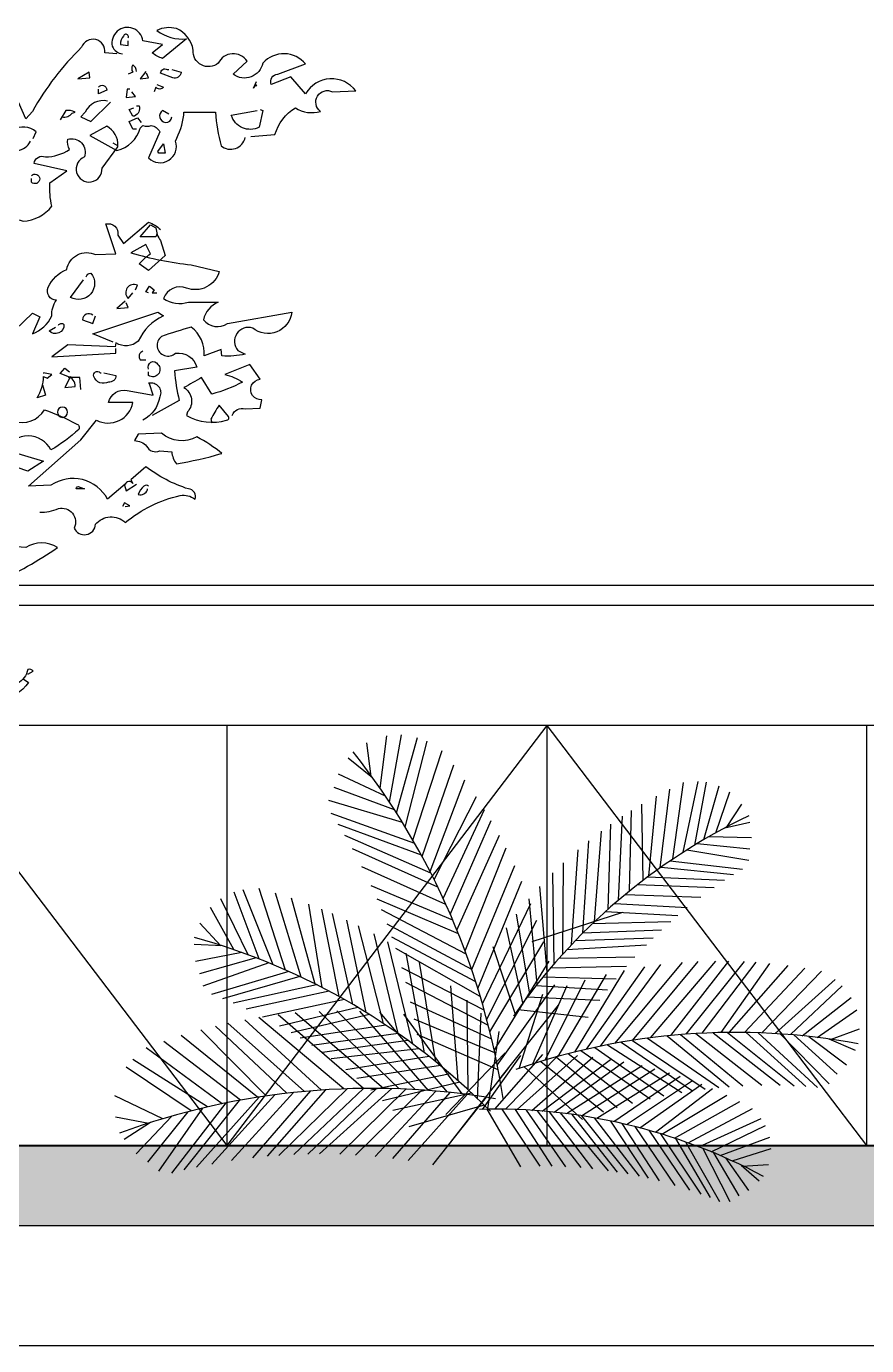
# Model space of a CAD drawing. Header units: millimetres. Extents: x -100356 to 314685, y 446 to 1273965.
# Drawn here: x 95197 to 97299, y 120805 to 124103 of the extents above; entities that cross this region are included whole.
import ezdxf
from ezdxf.xclip import XClip

# ---------------------------------------------------------------- set-up
doc = ezdxf.new("R2010")
doc.units = ezdxf.units.MM
doc.header["$XCLIPFRAME"] = 2
doc.linetypes.add('section$0$CENTER', pattern=[2, 1.25, -0.25, 0.25, -0.25])
for name, color, linetype in [('FIN', 3, 'Continuous'), ('KEN', 4, 'Continuous'), ('NAM', 3, 'Continuous'), ('STR', 7, 'Continuous'), ('植栽2', 74, 'Continuous')]:
    doc.layers.add(name, color=color, linetype=linetype)
for name, color, linetype, lineweight in [('Hatch-wall', 251, 'Continuous', 5), ('section$0$A-_FLORLEVL_E', 7, 'Continuous', 5), ('section$0$NKC_TRUC', 8, 'section$0$CENTER', 13)]:
    doc.layers.add(name, color=color, linetype=linetype, lineweight=lineweight)

# ---------------------------------------------------------------- blocks, each defined once
blk = doc.blocks.new('LANG CAN')
at = {"layer": 'FIN'}
blk.add_line((252141.8, 98311.6, 0), (237391.7, 98311.6, 0), dxfattribs=at)
at = {"layer": 'KEN'}
for p, q in [((252141.8, 98261.6, 0), (237391.7, 98261.6, 0)), ((252141.8, 97961.6, 0), (237391.7, 97961.6, 0)), ((252141.8, 96911.5), (237391.7, 96911.5))]:
    blk.add_line(p, q, dxfattribs=at)
at = {"layer": 'NAM'}
for p, q in [((240691.7, 97961.6, 0), (241491.7, 96911.5)), ((242291.7, 97961.6, 0), (241491.7, 96911.5)), ((241491.7, 97961.6, 0), (241491.7, 96911.5)), ((242291.7, 97961.6, 0), (243091.7, 96911.5)), ((242291.7, 97961.6, 0), (242291.7, 96911.5)), ((243091.7, 97961.6, 0), (243091.7, 96911.5))]:
    blk.add_line(p, q, dxfattribs=at)
blk = doc.blocks.new('Sky Section2')
at = {"layer": 'Hatch-wall', "ltscale": 0.5}
h = blk.add_hatch(color=256, dxfattribs=at)
h.dxf.hatch_style = 1
h.paths.add_polyline_path([(-5600, -11600), (-5600, -1300), (-5100, -1299.9), (-5100, -1600), (-5400, -1600), (-5400, -9500), (-5100, -9500), (-5100, -9800), (-5400, -9800), (-5400, -11300), (-5100, -11300), (-5100, -11600)])
h.paths.add_polyline_path([(-5600, -31299.9), (-5600, -42600), (-5100, -42600), (-5100, -42300), (-5400, -42300), (-5400, -33099.9), (-5100, -33099.9), (-5100, -32799.9), (-5400, -32799.9), (-5400, -31299.9)])
at = {"layer": 'FIN', "elevation": 0}
blk.add_lwpolyline([(-5100, -42600), (-5100, -32799.9)], dxfattribs=at)
at = {"layer": 'STR'}
blk.add_lwpolyline([(-5600, -31299.9), (-5600, -42600), (-5100, -42600), (-5100, -42300), (-5400, -42300), (-5400, -33099.9), (-5100, -33099.9), (-5100, -32799.9), (-5400, -32799.9), (-5400, -31299.9)], close=True, dxfattribs=at)
at = {"layer": 'STR', "ltscale": 10, "elevation": 0}
blk.add_lwpolyline([(-5400, -41150), (-5400, -33486.7)], dxfattribs=at)
blk = doc.blocks.new('A$C2D2A4C73')
for p, q in [((947.3, 1476), (971.3, 1663.5)), ((980.9, 1426.5), (1023.9, 1666.9)), ((1006, 1387.7), (1081.2, 1657)), ((915.2, 1518.1), (900.4, 1638.4)), ((1037.5, 1336.9), (1115.4, 1643.6)), ((1064.6, 1291), (1169.6, 1611)), ((920.7, 1513.6), (833.7, 1583.8)), ((1097.5, 1232.2), (1210.9, 1559)), ((966.4, 1448.1), (798.2, 1526.7)), ((999.1, 1398.4), (783.1, 1478.4)), ((1126, 1178.3), (1250.5, 1505.7)), ((1948.3, 1192), (1982.9, 1472.9)), ((1993.7, 1223.3), (2032.1, 1496.2)), ((2030.1, 1247.2), (2083.5, 1500.6)), ((2071.6, 1273.2), (2113.5, 1498.1)), ((2104, 1292.6), (2159.2, 1484.7)), ((2146.5, 1316.8), (2196.6, 1463.2)), ((1027.6, 1353.2), (764.2, 1432)), ((1140.1, 1150.3), (1291.5, 1445.9)), ((1887.5, 1147.3), (1882.9, 1419)), ((1907.9, 1162.7), (1934.6, 1448)), ((2185.3, 1336.2), (2239.6, 1419.2)), ((1071.5, 1278.8), (772.9, 1385.6)), ((1172.7, 1082.6), (1320.6, 1400.5)), ((1799.7, 1076.6), (1813.4, 1375.7)), ((1839.1, 1109.3), (1845.2, 1396.1)), ((1094.8, 1237.1), (797.5, 1346.7)), ((1198.3, 1025.6), (1344.4, 1361)), ((1713.9, 999.7), (1738.4, 1323.1)), ((1762.1, 1043.9), (1772.2, 1347.6)), ((2179.6, 1334.9), (2268.9, 1355)), ((1128.9, 1172.5), (821.5, 1306.8)), ((1222, 969.3), (1374.5, 1308)), ((1672.3, 959.2), (1693.1, 1288.1)), ((2080.5, 1278.6), (2268, 1259.4)), ((2122.5, 1303.3), (2274.3, 1300.3)), ((1153.8, 1122.4), (848.7, 1259)), ((1251, 894.9), (1398.4, 1262.8)), ((1631.6, 917.5), (1654.6, 1256.1)), ((2043.3, 1255.6), (2265.1, 1218.5)), ((1182.6, 1061), (882.2, 1195.5)), ((1274.8, 828.1), (1429.2, 1200)), ((1600.1, 883.6), (1602.3, 1209.3)), ((1952, 1194.6), (2209.9, 1167.9)), ((1984.2, 1216.9), (2242, 1187.5)), ((1296.9, 760.4), (1454.3, 1144.2)), ((1569.4, 849.1), (1565, 1173.3)), ((1867.3, 1131.7), (2140.7, 1121.9)), ((1903.6, 1159.5), (2177.9, 1147.2)), ((514.9, 866.2), (425.8, 1104.2)), ((565.4, 845.7), (458.1, 1112.7)), ((609.9, 826.6), (515.3, 1117.8)), ((665.5, 801.1), (573.5, 1101.8)), ((715.4, 776.8), (631.2, 1083.9)), ((1207.2, 1004.9), (915, 1128)), ((1544, 819.4), (1518.6, 1125)), ((1824, 1097), (2093.1, 1087.4)), ((424.6, 899.5), (341.6, 1050)), ((475.7, 881.1), (378.4, 1080.7)), ((740.7, 763.8), (693.3, 1062)), ((801, 731.6), (739, 1044.3)), ((1227.4, 955.9), (936.6, 1079.7)), ((1255.2, 883.5), (952.8, 1041.3)), ((1313.2, 706.3), (1486.4, 1064.7)), ((1508.9, 776.4), (1479.7, 1081.1)), ((1785.7, 1064.6), (2044.7, 1049.6)), ((378.4, 913.2), (303, 993.5)), ((850.3, 703.5), (777.7, 1028.1)), ((897.9, 674.9), (828.2, 1005.3)), ((1274.8, 828.1), (972.7, 990.7)), ((1328.3, 651.8), (1507.9, 1005.1)), ((1482.2, 742), (1435, 1026.4)), ((1490.6, 928.6), (1814.9, 1033.4)), ((1706.7, 992.9), (1985.7, 999.6)), ((1753.2, 1036), (2011.4, 1022)), ((959.1, 635.8), (870, 985)), ((1012.4, 599.5), (926.3, 955.4)), ((1289.4, 784.2), (989.9, 943.7)), ((1457.5, 709), (1398.6, 977.8)), ((1672.3, 959.2), (1952.8, 969.7)), ((384.9, 912.9), (283.3, 917.7)), ((1064.9, 561.7), (974.6, 927.8)), ((1305.5, 732.3), (1003.3, 904.1)), ((1340.1, 605.5), (1532.7, 927)), ((1430.5, 671.5), (1351.9, 909.3)), ((1615.1, 900), (1899.1, 917.1)), ((1645.8, 932.3), (1923.3, 941.3)), ((453.5, 889.3), (287.9, 856.8)), ((504.2, 870.3), (302.7, 813.2)), ((549.3, 852.4), (313.8, 769)), ((1105.9, 530.7), (1040.8, 886.7)), ((1146.2, 498.8), (1088.5, 854.5)), ((1355.4, 539.5), (1551.7, 858)), ((1587.4, 869.4), (1858.2, 873.9)), ((1785.9, 564.6), (2028.1, 853.6)), ((1849.7, 575.5), (2083.6, 857.1)), ((1913.5, 584.6), (2147.2, 858.9)), ((1985.7, 592.7), (2193.7, 858.8)), ((2041, 597.5), (2249.1, 857)), ((2097.7, 601), (2290.9, 854.5)), ((2166, 603.4), (2339.8, 850.3)), ((621.5, 821.4), (345, 739.6)), ((661, 803.2), (383.9, 724.3)), ((1319.6, 683.8), (1024.9, 834.8)), ((1530.4, 802.9), (1790.9, 795.6)), ((1556.9, 834.5), (1828.3, 840.3)), ((1583.4, 518.2), (1756.6, 811)), ((1643, 533.8), (1820.2, 824.9)), ((1685.2, 543.9), (1893.6, 837.9)), ((1735.4, 554.8), (1950.6, 845.9)), ((2194.4, 603.9), (2405.2, 842.6)), ((2249.9, 603.8), (2464.9, 833.4)), ((2311.1, 602.2), (2524.2, 822.1)), ((720.7, 774.1), (422.9, 707.8)), ((1334.2, 629.1), (1039.6, 781.6)), ((1226.4, 430.9), (1199.7, 770)), ((1366.3, 487.3), (1571.3, 773.9)), ((1493.1, 491.4), (1616.2, 771.3)), ((1504.6, 771), (1759.5, 755.6)), ((1536.8, 504.9), (1680.7, 791.1)), ((2359.5, 599.8), (2573.3, 792.3)), ((2413.8, 596), (2598.6, 770.5)), ((765.8, 750.7), (468.5, 687.3)), ((819.8, 721), (527.2, 658.7)), ((1346.2, 580.1), (1056.5, 712.5)), ((1262.3, 398.5), (1259.1, 718.8)), ((1444.3, 475.3), (1529.4, 740.3)), ((1473.4, 730.5), (1732.2, 718.6)), ((2455.6, 592.2), (2630.8, 728.6)), ((888.4, 404), (583.4, 666.9)), ((868, 693), (587.5, 626.7)), ((909.1, 667.9), (629.3, 602.9)), ((959.6, 403.8), (644.2, 673.3)), ((1016.1, 402.3), (729.8, 678.9)), ((1072.6, 399.6), (793.1, 680.7)), ((1120.2, 396.4), (875.1, 679.9)), ((1187.8, 390.3), (946.6, 676.4)), ((1240.7, 384.3), (1032.5, 668.6)), ((1295.7, 367.1), (1308.3, 672.6)), ((1375.6, 437.9), (1585, 701)), ((1440.3, 685.3), (1691.2, 658.9)), ((2509.6, 586.1), (2650.3, 684.7)), ((540.2, 376.8), (306.8, 613)), ((614.7, 386.5), (359, 626.4)), ((676.9, 393), (403.9, 636.7)), ((737.7, 397.9), (463.7, 648.7)), ((817.5, 402.2), (514.1, 657.3)), ((968.3, 629.7), (661.7, 583.3)), ((1357.2, 531.2), (1069.3, 651.7)), ((2557.1, 578.1), (2660.1, 617.1)), ((449.1, 361.9), (174.1, 571.8)), ((509.2, 372.1), (237.2, 592.7)), ((1012.4, 599.5), (703.4, 556.9)), ((1046.6, 575.2), (741.2, 531.6)), ((1369.7, 469.9), (1079.4, 596.5)), ((1332.4, 331.2), (1372.6, 606.6)), ((1808.3, 568.6), (2063.3, 395.1)), ((1849.7, 575.5), (2108.4, 401.2)), ((1902.6, 583.1), (2157.5, 406.6)), ((1972.6, 591.4), (2195.2, 409.8)), ((2020.6, 595.9), (2243.3, 412.9)), ((2076.1, 599.8), (2311.5, 415.1)), ((2137.7, 602.7), (2376.7, 414.9)), ((2188.5, 603.8), (2426.7, 413.3)), ((2254.9, 603.7), (2469, 410.9)), ((2298.4, 602.7), (2510.6, 407.6)), ((2376.8, 598.7), (2551.6, 420.2)), ((2425.2, 595), (2581, 455)), ((2479.1, 589.7), (2613.5, 487.7)), ((2551.1, 580.7), (2644.4, 540.3)), ((383, 349), (111.8, 548.8)), ((1086.4, 545.7), (772.4, 509.8)), ((1394.8, 531.5), (1182.7, 310.8)), ((1313.4, 329.1), (1450.4, 522)), ((1357.1, 329.7), (1528.7, 524.8)), ((1396, 329.3), (1586, 524.2)), ((1437.1, 328.2), (1652.7, 520.9)), ((1619.9, 528), (1849.1, 350.9)), ((1664.5, 539), (1911.9, 366.5)), ((1714.7, 550.4), (1960.8, 377.2)), ((1759.6, 559.7), (2025.8, 389.2)), ((272.8, 323.6), (40.5, 479.3)), ((330.9, 337.6), (64, 507.5)), ((1122.7, 517.6), (825.4, 470.4)), ((1162.7, 485.3), (864.7, 439.3)), ((1404.6, 475.9), (1198, 210.6)), ((1462.1, 481.4), (1670.1, 293.4)), ((1489.4, 325.5), (1707.8, 515.8)), ((1521.4, 500.3), (1746, 320.2)), ((1526.2, 322.8), (1770.6, 507.5)), ((1569.7, 318.7), (1818.8, 499.3)), ((1576, 516.2), (1794.7, 335.5)), ((1613.1, 313.8), (1883.6, 485.7)), ((1667.6, 306.1), (1929.5, 474.2)), ((1197.9, 455.8), (914.2, 397.6)), ((1232.1, 425.8), (956.2, 359.9)), ((1721.7, 297.1), (1981.5, 459.3)), ((1782.2, 285.2), (2019.1, 447.3)), ((1828.2, 274.8), (2063.5, 431.6)), ((571, 381.1), (345.9, 133.9)), ((638.3, 389.2), (416.6, 146)), ((699.3, 395), (491, 156)), ((752.2, 398.9), (543.7, 161.4)), ((829.6, 402.6), (585.2, 164.7)), ((888.4, 404), (639.5, 167.8)), ((934.6, 404.1), (689.5, 169.4)), ((989, 403.2), (731.3, 169.9)), ((1039.4, 401.4), (803.9, 168.6)), ((1096, 398.1), (859, 166)), ((1146.3, 394.3), (929.9, 160.4)), ((1196.1, 389.4), (991.7, 153.6)), ((1274.2, 387.5), (993.2, 324.7)), ((1258.3, 382.1), (1047.3, 145.9)), ((1875.1, 263.1), (2096.8, 418.9)), ((1931, 247.6), (2135.3, 403)), ((1954.2, 240.6), (2186.3, 379.9)), ((170.6, 295.5), (0, 376.8)), ((312.3, 333.3), (155.2, 107.8)), ((396.7, 351.8), (201.9, 101.5)), ((443.6, 360.9), (246.5, 112.7)), ((515.7, 373.1), (291.9, 123)), ((1319, 344.5), (1049.6, 267.2)), ((1326, 372.4), (1134.6, 130.7)), ((1999.1, 226.3), (2232.3, 357.1)), ((2048.3, 209.2), (2277.5, 332.7)), ((120.6, 278.1), (1.6, 301.6)), ((203, 304.9), (75.8, 169.7)), ((260.5, 320.4), (116.9, 140.2)), ((1329.4, 329.4), (1449.6, 123.7)), ((1382.3, 329.5), (1518, 125.9)), ((1430.6, 328.4), (1561.4, 125.8)), ((1469.2, 326.7), (1609.4, 124.3)), ((1508.2, 324.2), (1664.3, 120.9)), ((1551.8, 320.5), (1706.7, 116.9)), ((1590.6, 316.5), (1762.4, 110)), ((1632.3, 311.2), (1794.4, 105.1)), ((1667.6, 306.1), (1832.4, 98.5)), ((1712.4, 298.7), (1873.6, 90.2)), ((1771.2, 287.5), (1905, 83.2)), ((2086.9, 194.9), (2309.6, 295.9)), ((126.6, 282), (32.6, 221.2)), ((1811.3, 278.8), (1944.7, 73.3)), ((1857.3, 267.7), (2000.6, 57.6)), ((1907.9, 254.2), (2053.4, 40.7)), ((1949.4, 242.1), (2093.5, 26.5)), ((2129.9, 177.8), (2324.5, 271.8)), ((2003.2, 224.9), (2127.1, 13.7)), ((2038.2, 212.9), (2160, 0.3)), ((2100.7, 189.6), (2196.5, 0)), ((2162.8, 164), (2339.8, 229.5)), ((2205, 145.3), (2344.4, 189)), ((2138.9, 174.1), (2229.2, 20.7)), ((2181.2, 156), (2263.9, 38.8)), ((2237.2, 130.2), (2302.5, 73.5)), ((2241.4, 126.5), (2334.9, 131.6))]:
    blk.add_line(p, q)
for centre, radius, start, end in [((-1212.3, -22.3), 2628.4, 8.5439, 38.2906), ((3191.8, -562.6), 2150.5, 115.5425, 145.2892), ((-357.1, -1358.5), 2389.5, 44.6966, 74.4433), ((2217.9, -1785.5), 2389.5, 79.4494, 109.1961), ((918.6, -2224.3), 2628.4, 80.3252, 110.0719), ((1359.4, -1701.4), 2031.1, 61.857, 91.6037)]:
    blk.add_arc(centre, radius, start, end)
blk = doc.blocks.new('A$C07C5541A')
for points in [[(187.7, 1835.1), (144.5, 1838.4, 0.18132), (107.9, 1886.6, -0.222809), (63.1, 1879.9, 0.92424), (41.5, 1914.8), (0, 1916.5, -0.535751), (89.7, 1911.5), (116.3, 1941.4), (151.1, 1928.1, 0.514618), (139.5, 1946.4), (89.7, 1964.6, -0.456436), (166.1, 1966.3, 0.554962), (219.2, 1946.4), (194.3, 1969.6, -0.578247), (245.8, 1966.3, 0.670883), (290.6, 1989.5, -0.267303), (320.5, 2027.7, -0.193405), (355.4, 2024.4, -0.188828), (302.3, 2009.5), (345.4, 1974.6, 0.119873), (363.7, 1984.6), (345.4, 1999.5), (380.3, 2006.1, -1.034943), (435.1, 1996.2, -0.28447), (416.8, 1982.9)], [(406.9, 2011.1, -1.132782), (415.2, 2014.5, -0.21463), (420.2, 1999.5), (406.9, 1997.8), (406.9, 2006.1)], [(426.8, 1982.9), (448.4, 1984.6, -0.897705), (489.9, 1994.5, -0.070908), (577.9, 1879.9), (589.6, 1866.6), (609.5, 1911.5, -0.115967), (740.7, 1919.8, -0.489075), (765.6, 1909.8), (760.6, 1906.5), (768.9, 1904.8)], [(328.8, 1954.7), (312.2, 1949.7, 0.461777), (327.2, 1939.7), (348.8, 1948, 0.618027), (337.1, 1954.7), (333.8, 1954.7)], [(391.9, 1951.3, -0.276978), (398.6, 1963, -0.265564), (398.6, 1949.7), (406.9, 1946.4)], [(355.4, 1928.1), (343.8, 1923.1, 0.5), (357.1, 1923.1), (360.4, 1914.8)], [(460, 1923.1, 0.741867), (445.1, 1918.1), (460, 1911.5), (460, 1919.8)], [(391.9, 1889.9), (386.9, 1889.9, 0.362045), (395.3, 1871.6), (398.6, 1871.6), (405.2, 1883.3), (396.9, 1886.6)], [(443.4, 1898.2, -0.369919), (483.3, 1878.3), (491.6, 1870), (473.3, 1861.7), (438.4, 1896.5)], [(171.1, 1883.3), (166.1, 1881.6), (172.7, 1851.7, 0.471497), (222.5, 1873.3), (176, 1881.6)], [(425.1, 1818.5, -0.294952), (445.1, 1853.4), (475, 1836.8), (426.8, 1810.2, -0.272903), (385.3, 1850), (380.3, 1855, -0.224854), (365.4, 1855, 0.236053), (350.4, 1843.4), (370.3, 1796.9, -0.799362), (322.2, 1826.8, -0.076996), (307.2, 1873.3), (307.2, 1878.3), (250.8, 1878.3, -0.045212), (240.8, 1818.5, -0.563461), (197.6, 1833.4)], [(333.8, 1875), (345.4, 1881.6, -0.677032), (340.4, 1860, -0.4142), (328.8, 1870)], [(524.8, 1870, -0.265564), (506.5, 1876.6), (501.5, 1878.3, -0.162277), (518.1, 1881.6), (528.1, 1865)], [(576.3, 1831.8), (571.3, 1843.4, -0.817078), (622.8, 1806.9, -0.140045), (604.5, 1810.2, -0.257141), (581.3, 1826.8)], [(827, 1584.3, -0.149078), (735.7, 1619.2, -0.00444), (685.9, 1615.9), (705.8, 1632.5, 0.319336), (659.3, 1644.1), (627.8, 1644.1, 0.219635), (637.7, 1692.3, 0.051575), (594.5, 1684, -0.218246), (543.1, 1710.5, 0.076462), (546.4, 1752.1), (516.5, 1773.6), (574.6, 1786.9, 0.514618), (554.7, 1798.6, -0.140793), (511.5, 1811.8, 0.162277), (514.8, 1830.1, 0.621933), (484.9, 1798.6, -1.976807), (453.4, 1778.6), (425.1, 1816.8), (425.1, 1818.5), (433.4, 1823.5)], [(579.6, 1765.3, 2.578323), (579.6, 1753.7), (579.6, 1760.4)], [(355.4, 1660.7), (357.1, 1655.7), (385.3, 1655.7), (367, 1677.3), (357.1, 1672.3, -0.15036), (348.8, 1649.1), (340.4, 1622.5), (370.3, 1596), (386.9, 1607.6, 0.055374), (367, 1625.8), (375.3, 1642.5), (401.9, 1627.5, -0.047333), (293.9, 1605.9), (244.1, 1594.3, 0.443146), (302.3, 1564.4, -0.4142), (343.8, 1546.1, -0.249512), (298.9, 1539.5), (245.8, 1539.5, -0.232986), (272.4, 1507.9, -0.401794), (229.2, 1501.3), (114.6, 1521.2, 0.594254), (184.3, 1493, -0.75), (210.9, 1453.1), (197.6, 1446.5, 0.076462), (239.1, 1443.2), (240.8, 1454.8), (270.7, 1443.2, -0.250702), (293.9, 1494.6, -0.017838), (347.1, 1478, -1.06012), (322.2, 1448.1, 0.374222), (284, 1423.2), (323.8, 1416.6, -0.040161), (315.5, 1363.4), (363.7, 1336.9)], [(624.4, 1474.7), (577.9, 1519.6), (564.6, 1512.9), (577.9, 1483, -0.202301), (543.1, 1514.6, 0.178345), (534.8, 1542.8, 0.535172), (549.7, 1566.1, 0.178864), (516.5, 1597.6, 0.5), (465, 1624.2), (428.5, 1625.8), (446.7, 1679, 0.528015), (425.1, 1659.1), (415.2, 1644.1), (370.3, 1682.3, 0.078461), (348.8, 1669)], [(481.6, 1584.3, 0.343094), (473.3, 1591, 0.834564), (509.8, 1547.8), (486.6, 1579.3)], [(393.6, 1561.1), (390.3, 1569.4, -0.838196), (406.9, 1546.1), (398.6, 1556.1)], [(433.4, 1468.1), (470, 1483), (353.7, 1521.2), (343.8, 1514.6, -0.189194), (388.6, 1469.7, 0.331253), (428.5, 1466.4), (430.1, 1459.8), (514.8, 1463.1), (543.1, 1441.5), (428.5, 1448.1), (428.5, 1456.4)], [(470, 1516.2, -0.630219), (488.3, 1507.9), (470, 1501.3), (465, 1514.6)], [(531.4, 1498, 0.489075), (521.5, 1499.6, 0.716583), (548, 1488), (536.4, 1494.6)], [(380.3, 1451.5, -0.535172), (385.3, 1436.5), (375.3, 1436.5)], [(220.9, 1336.9, 0.402542), (197.6, 1348.5), (171.1, 1350.2), (167.7, 1365.1, 1.012268), (171.1, 1401.6), (189.3, 1428.2), (234.2, 1409.9, 0.108231), (202.6, 1396.7, 0.057495), (257.4, 1375.1), (275.7, 1405, 0.016647), (307.2, 1386.7, 0.476532), (300.6, 1343.5), (302.3, 1336.9, -0.204269), (230.8, 1328.6, -0.618027), (227.5, 1335.2), (244.1, 1355.1, -0.040466), (259.1, 1330.2), (257.4, 1323.6)], [(370.3, 1419.9, 0.967209), (353.7, 1428.2, 0.904984), (370.3, 1408.3), (370.3, 1414.9)], [(450.1, 1413.3), (428.5, 1408.3, 0.463791), (441.8, 1396.7, 0.468369), (468.3, 1406.6, 0.831802), (456.7, 1413.3), (455, 1413.3)], [(491.6, 1383.4), (493.2, 1405), (513.2, 1405), (509.8, 1406.6), (519.8, 1386.7), (501.5, 1388.4, -0.367569), (514.8, 1406.6), (528.1, 1411.6), (519.8, 1421.6), (511.5, 1414.9)], [(564.6, 1164.2, -0.116058), (531.4, 1170.8, 0.630219), (503.2, 1135.9, -0.781662), (465, 1142.6, 0.436066), (411.9, 1145.9, 0.116776), (313.9, 1194.1, 0.212204), (287.3, 1187.4, -0.514618), (298.9, 1205.7, 0.086166), (375.3, 1245.5), (401.9, 1222.3), (398.6, 1215.6, -0.618027), (411.9, 1214), (443.4, 1187.4, -0.444), (544.7, 1212.3), (584.6, 1210.7), (491.6, 1293.7), (463.3, 1328.6, -0.507645), (398.6, 1360.1), (441.8, 1360.1, 0.40921), (408.5, 1381.7), (362, 1373.4), (368.7, 1393.3), (370.3, 1395, 0.634888), (350.4, 1370.1, 0.233185), (380.3, 1328.6)], [(559.7, 1391.7), (554.7, 1373.4), (569.6, 1368.4, -0.148178), (558, 1406.6), (551.4, 1403.3), (543.1, 1409.9), (558, 1413.3), (558, 1411.6)], [(647.7, 1360.1), (621.1, 1370.1), (627.8, 1383.4, -0.162277), (647.7, 1375.1, -0.18132), (642.7, 1346.8, 0.147141), (611.1, 1326.9, -0.350769), (556.3, 1346.8, 0.052475), (499.9, 1321.9, 0.535172), (494.9, 1312, 0.055542), (544.7, 1275.4, -0.612427), (626.1, 1275.4), (558, 1255.5), (586.2, 1237.2), (710.8, 1280.4), (722.4, 1310.3), (783.9, 1288.7), (792.2, 1318.6, 0.197311), (692.5, 1325.3), (647.7, 1360.1)], [(240.8, 1268.8), (239.1, 1268.8, -0.051575), (284, 1298.7, 0.312622), (347.1, 1305.3), (388.6, 1303.7), (395.3, 1292, 0.218246), (373.7, 1282.1, -0.4142), (350.4, 1273.8), (328.8, 1272.1, -0.148804), (320.5, 1250.5, -0.0289), (240.8, 1268.8)], [(370.3, 1210.7, -0.4142), (378.6, 1210.7, -0.162277), (388.6, 1195.7, -0.362045), (372, 1204), (372, 1205.7)], [(486.6, 1205.7), (499.9, 1205.7, 0.618027), (493.2, 1209), (484.9, 1205.7), (486.6, 1205.7)], [(694.2, 1096.1), (704.1, 1072.8, -0.33432), (670.9, 1067.8, 0.535172), (661, 1047.9, -0.630219), (642.7, 1039.6, -0.047501), (533.1, 1101.1, -0.294113), (589.6, 1101.1, -0.051315), (719.1, 1101.1), (719.1, 1087.8), (710.8, 1089.4)], [(586.2, 875.2), (576.3, 880.2, -0.302765), (586.2, 883.5, 0.236053), (604.5, 858.6), (704.1, 763.9, 0.329605), (744, 792.2, -0.336868), (783.9, 757.3), (812.1, 780.5, -0.455032), (818.7, 730.7, -0.229477), (883.5, 704.1), (910.1, 695.8)], [(594.5, 866.9), (584.6, 860.3, 0.571198), (689.2, 863.6), (715.8, 891.8, 0.022064), (793.8, 845.3), (805.4, 845.3)]]:
    blk.add_lwpolyline(points, format="xyb")
for points in [[(179.4, 1928.1), (177.7, 1924.8), (179.4, 1928.1), (182.7, 1921.5), (177.7, 1933.1)], [(375.3, 1951.3), (385.3, 1938.1), (370.3, 1939.7), (373.7, 1948)], [(476.6, 1949.7), (496.6, 1938.1), (475, 1939.7), (476.6, 1949.7)], [(403.6, 1919.8), (408.5, 1919.8), (410.2, 1904.8), (393.6, 1906.5), (400.2, 1914.8)], [(391.9, 1848.4), (398.6, 1848.4), (405.2, 1861.7), (390.3, 1868.3), (383.6, 1860)], [(343.8, 1821.8), (340.4, 1805.2), (352.1, 1805.2), (353.7, 1808.5), (343.8, 1821.8)], [(370.3, 1556.1), (375.3, 1557.8), (368.7, 1567.7), (360.4, 1561.1), (363.7, 1556.1), (355.4, 1556.1)], [(411.9, 1541.1), (426.8, 1527.9), (406.9, 1529.5), (410.2, 1537.8)], [(413.5, 1212.3), (410.2, 1202.4), (391.9, 1214)], [(411.9, 1174.1), (403.6, 1175.8), (413.5, 1180.8), (416.8, 1174.1)]]:
    blk.add_lwpolyline(points)
blk.add_circle((524, 1342.7), 9.13)
blk = doc.blocks.new('section$0$grid section')
at = {"layer": 'section$0$NKC_TRUC', "ltscale": 300}
for p, q in [((-141943.9, 93800), (0, 93800)), ((-141943.9, 92400), (0, 92400))]:
    blk.add_line(p, q, dxfattribs=at)
blk = doc.blocks.new('full section 2')
at = {"layer": 'section$0$A-_FLORLEVL_E'}
ref = blk.add_blockref('section$0$grid section', (-7800, 4445), dxfattribs=dict(at, rotation=90))
XClip(ref).set_block_clipping_path([(-81316.4994012154, -28458.8351833357), (17662.2916707117, 107651.268699344)])
at = {"layer": 'STR'}
blk.add_blockref('Sky Section2', (-94600, -11499), dxfattribs=at)
ref = blk.add_blockref('LANG CAN', (-3288.4, -289790.7), dxfattribs=dict(at, rotation=90))
XClip(ref).set_block_clipping_path([(237391.7425170723, 96911.461151269), (276791.7607352601, 98311.6033259315)])
at = {"layer": '植栽2', "rotation": 90}
for name, p, xscale, yscale, zscale in [('A$C2D2A4C73', (-100060.3, -48579.1, 0), 0.7000000000000001, 0.7000000000000001, 0.7000000000000001), ('A$C07C5541A', (-100153.7, -47976.6, 0), -1.4, 1.4, 1.4)]:
    blk.add_blockref(name, p, dxfattribs=dict(at, xscale=xscale, yscale=yscale, zscale=zscale))

msp = doc.modelspace()

# ---------------------------------------------------------------- block references
at = {"layer": 'STR', "rotation": 270}
msp.add_blockref('full section 2', (143997.5, 21104.9), dxfattribs=at)

doc.saveas('drawing.dxf')
